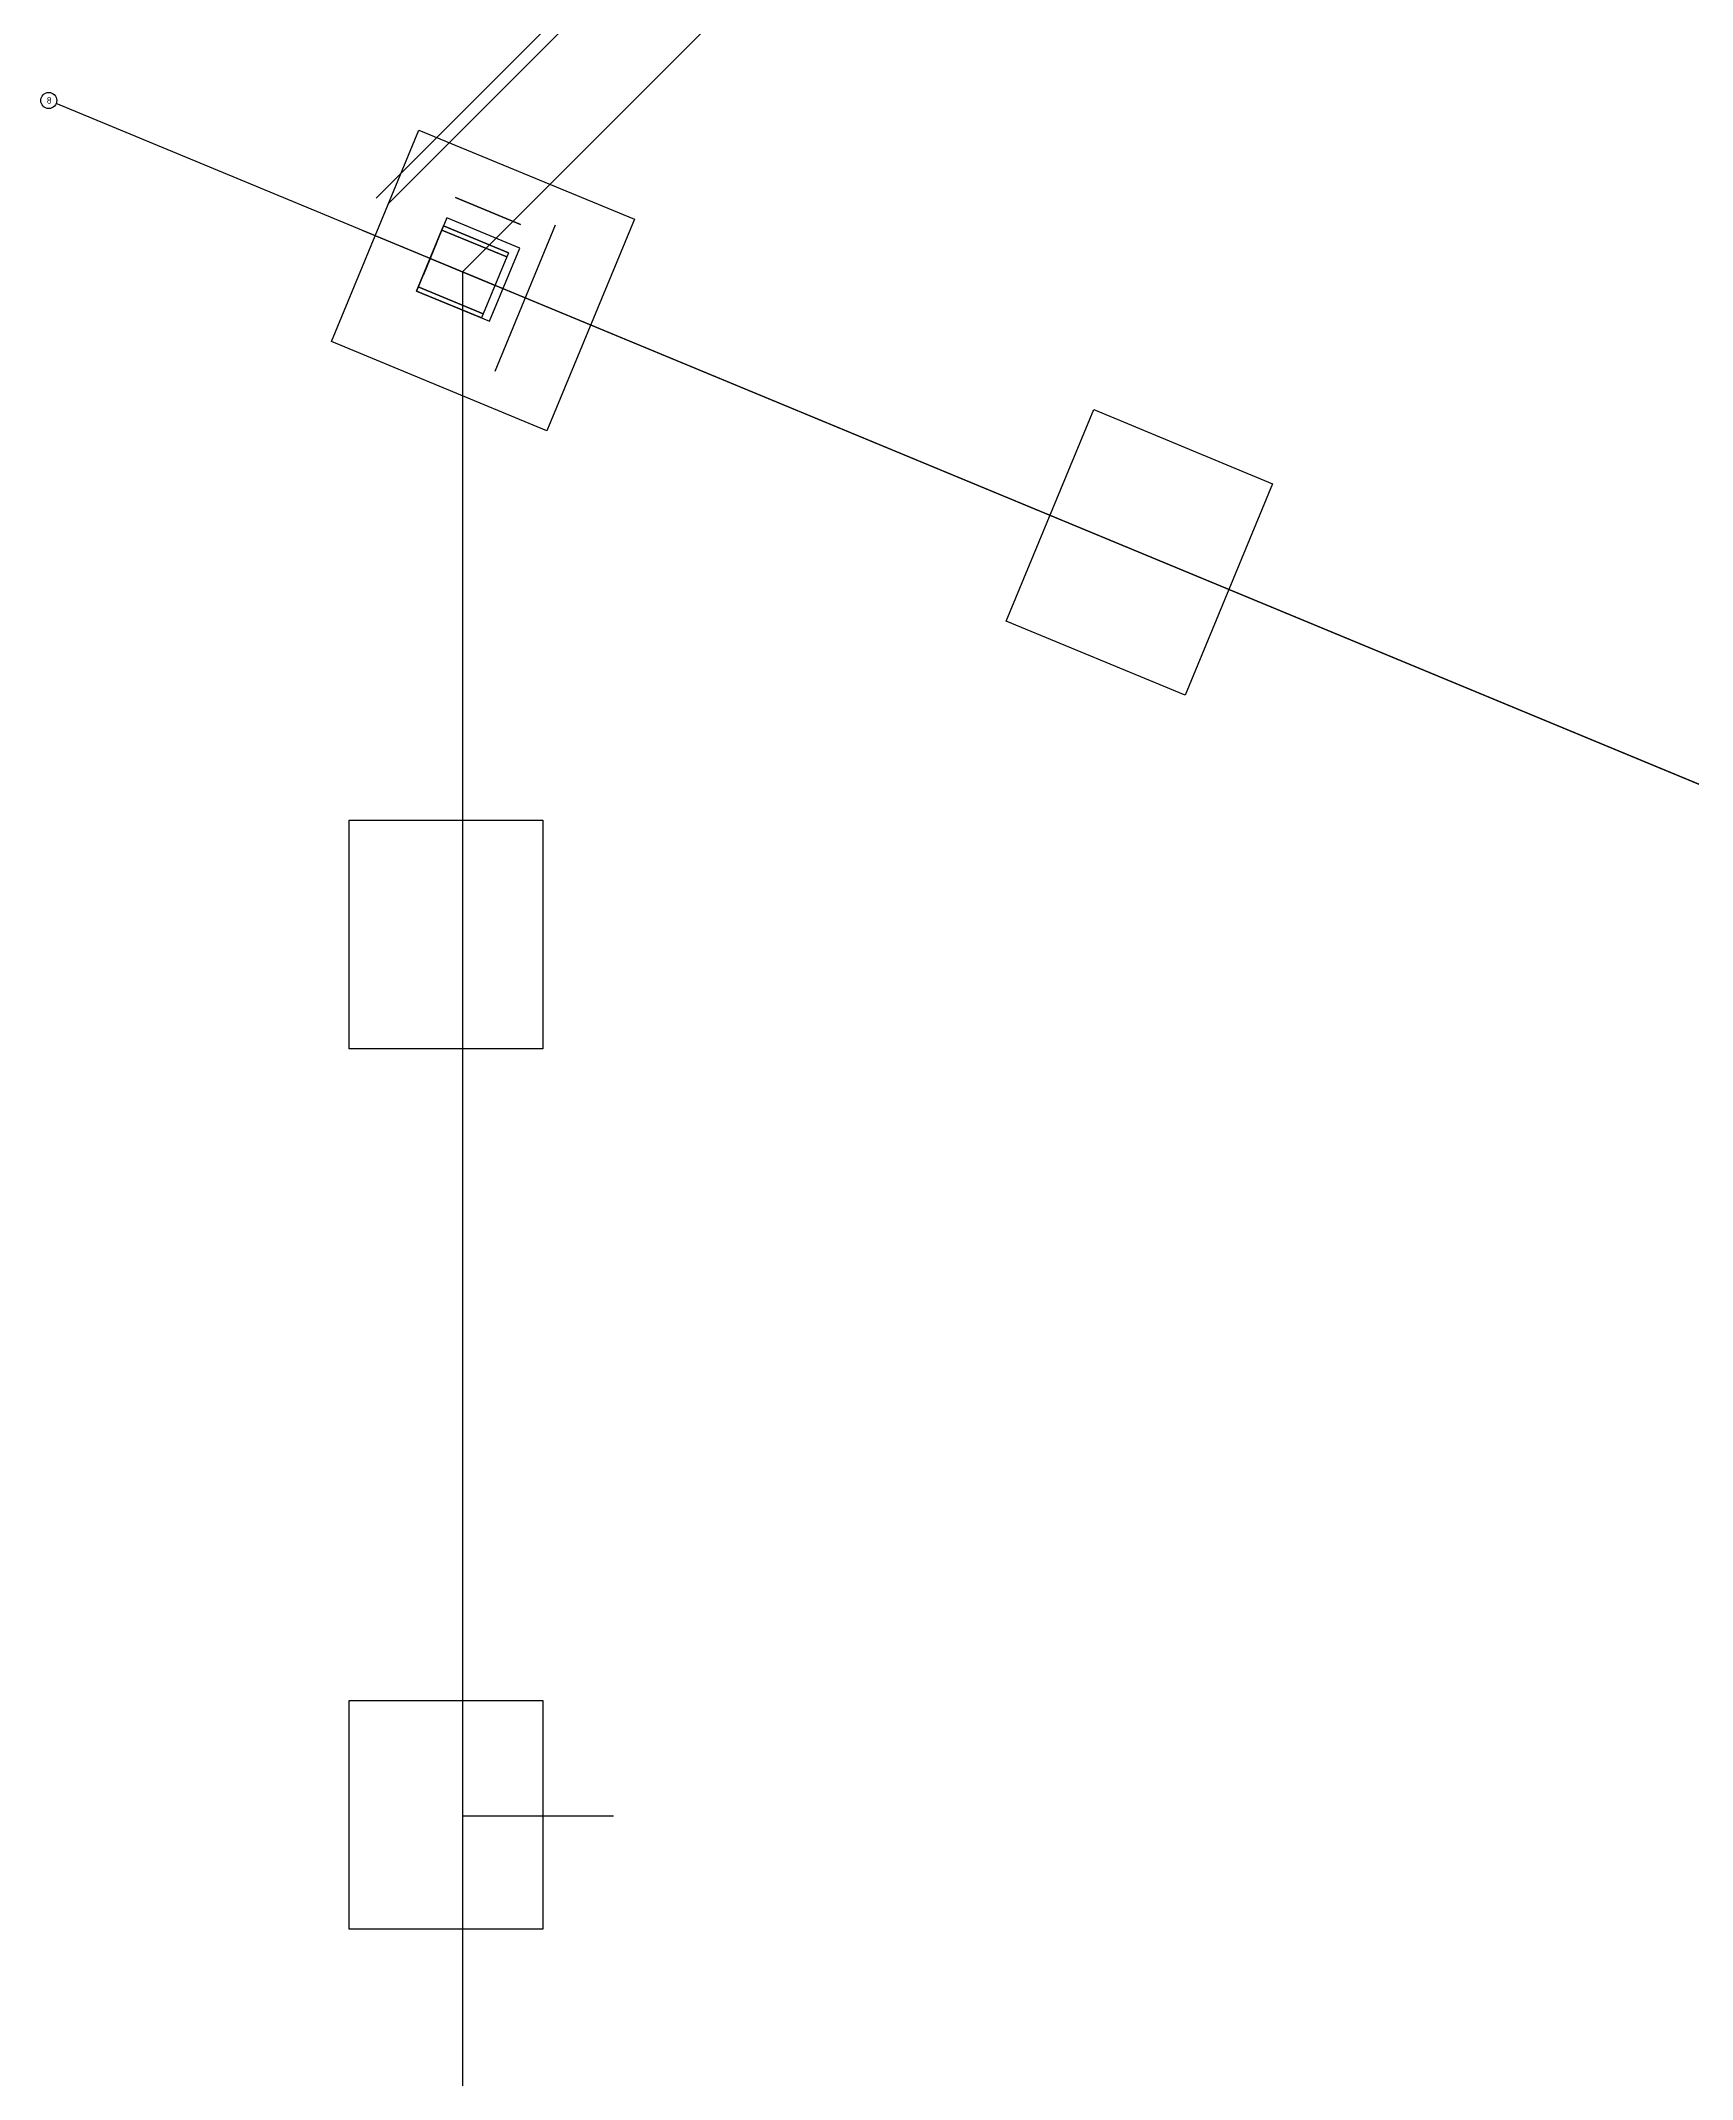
# Model space of a CAD drawing. Header units: millimetres. Extents: x 574 to 19426, y 10574 to 29426.
# Drawn here: x 574 to 4327, y 19401 to 24033 of the extents above; entities that cross this region are included whole.
import ezdxf

# ---------------------------------------------------------------- set-up
doc = ezdxf.new("R2010")
doc.units = ezdxf.units.MM
doc.layers.add('Сетка осей', color=84, linetype='Continuous')
doc.layers.add('Стандарт', color=252, linetype='Continuous')
doc.styles.add('+ACGI3AC0', font='txt.shx', dxfattribs={"height": 15})

msp = doc.modelspace()

# ---------------------------------------------------------------- linework, layer by layer
at = {"layer": 'Сетка осей'}
msp.add_line((10000, 20000), (608.8, 23890), dxfattribs=at)
at = {"layer": 'Сетка осей', "linetype": 'Continuous'}
msp.add_circle((592, 23896.9), 18.2, dxfattribs=at)
at = {"layer": 'Стандарт'}
for points, elevation in [([(1336.2, 23675.2), (6324.8, 28663.8)], -345), ([(1364.6, 23663.5), (6336.5, 28635.4)], -345), ([(1305.6, 23601.3), (10000.2, 19999.9)], -345), ([(1606.3, 23282), (1744, 23614.6)], -345), ([(1532.6, 20000), (1875.9, 20000)], -160)]:
    msp.add_lwpolyline(points, dxfattribs=dict(at, elevation=elevation))
at = {"layer": 'Стандарт', "elevation": -345}
msp.add_lwpolyline([(6492.7, 28467.4), (1532.6, 23507.3), (1532.6, 16492.7), (6492.7, 11532.6), (13507.3, 11532.6), (18467.4, 16492.7), (18467.4, 23507.3), (13507.3, 28467.4)], close=True, dxfattribs=at)
at = {"layer": 'Стандарт', "extrusion": (-0.707107, -0.707107, -1.61214e-19), "elevation": -21143.2}
msp.add_lwpolyline([(-15479.1, 3966.1), (-12384.3, 3966.1), (-12384.3, 3219.1), (-15479.1, 3219.1)], close=True, dxfattribs=at)
at = {"layer": 'Стандарт', "color": 5, "lineweight": 30, "elevation": -345}
for points in [[(1433.5, 23829.8), (1923.2, 23627), (1724.2, 23146.5), (1234.5, 23349.4)], [(2967.1, 23194.5), (3373.7, 23026.1), (3174.7, 22545.7), (2768.2, 22714.1)], [(1715, 21742), (1275, 21742), (1275, 22262), (1715, 22262)], [(1715, 19742), (1275, 19742), (1275, 20262), (1715, 20262)]]:
    msp.add_lwpolyline(points, close=True, dxfattribs=at)
at = {"layer": 'Стандарт', "extrusion": (0.382683, 0.92388, 6.12323e-17)}
for points, elevation in [([(7659.9, 2977.4), (7499.9, 2977.4), (7499.9, 2817.4), (7659.9, 2817.4)], 22454.4), ([(7659.9, 3010.5), (7499.9, 3010.5), (7499.9, 2850.5), (7659.9, 2850.5)], 22374.4), ([(7659.9, 2977.4), (7499.9, 2977.4), (7499.9, 2817.4), (7659.9, 2817.4)], 22384.4)]:
    msp.add_lwpolyline(points, close=True, dxfattribs=dict(at, elevation=elevation))
at = {"layer": 'Стандарт', "extrusion": (-0.101041, 0.041853, 0.994002), "elevation": 3650.2}
msp.add_lwpolyline([(-22224.4, -7304.5), (-22224.4, -7124), (-22404.4, -7124), (-22404.4, -7304.5)], close=True, dxfattribs=at)
at = {"layer": 'Стандарт', "color": 3, "lineweight": 30, "elevation": -345}
msp.add_lwpolyline([(1489.3, 23611.8), (1637.2, 23550.6), (1575.9, 23402.8), (1428.1, 23464)], close=True, dxfattribs=at)
at = {"layer": 'Стандарт', "extrusion": (-0.92388, 0.382683, 5.48108e-17), "elevation": 7659.9}
msp.add_lwpolyline([(-22344.4, 3010.5), (-22344.4, 3090.5), (-22264.4, 3090.5), (-22264.4, 3010.5)], close=True, dxfattribs=at)
at = {"layer": 'Стандарт', "extrusion": (-0.382683, -0.92388, 7.25288e-17), "elevation": -22304.4}
msp.add_lwpolyline([(-7659.9, 2850), (-7499.9, 2850), (-7499.9, 3010), (-7659.9, 3010)], close=True, dxfattribs=at)
at = {"layer": 'Стандарт', "extrusion": (-0.382683, -0.92388, 1.3244e-16), "elevation": -22304.4}
msp.add_lwpolyline([(-7623.9, 3076.7), (-47.2, 3909.5)], dxfattribs=at)
at = {"layer": 'Стандарт', "extrusion": (-0.382683, -0.92388, 6.12323e-17), "elevation": -22234.4}
msp.add_lwpolyline([(-7659.9, 3008.5), (-7499.9, 3008.5), (-7499.9, 2848.5), (-7659.9, 2848.5)], close=True, dxfattribs=at)

# ---------------------------------------------------------------- texts
at = {"layer": 'Сетка осей', "style": '+ACGI3AC0'}
msp.add_text('8', height=15, dxfattribs=at).set_placement((587.1, 23889.6))

doc.saveas('drawing.dxf')
